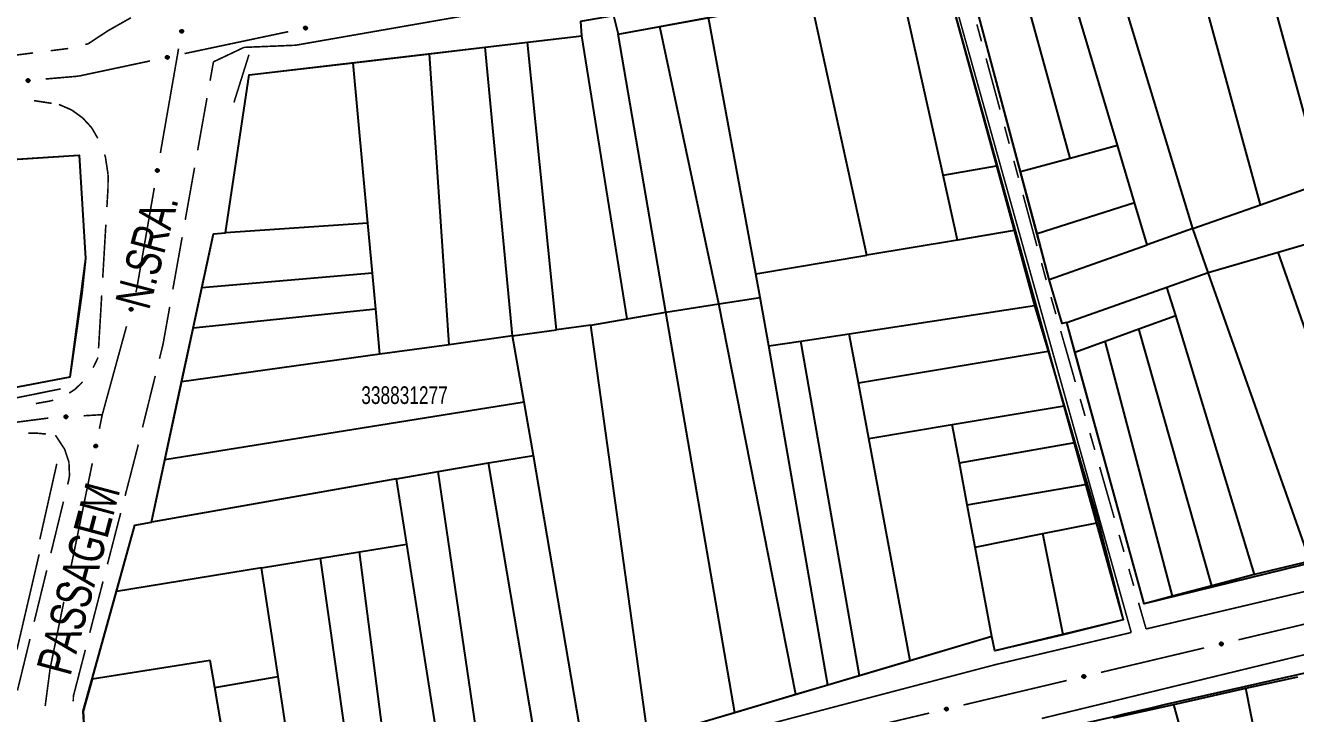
# Model space of a CAD drawing. Extents: x 203614 to 206284, y 4847494 to 4848495.
# Drawn here: x 204399.7 to 204543.6, y 4847797.7 to 4847875.6 of the extents above; entities that cross this region are included whole.
import ezdxf

# ---------------------------------------------------------------- set-up
doc = ezdxf.new("R2010")
doc.units = 0
doc.header["$LTSCALE"] = 1.5
doc.header["$MEASUREMENT"] = 0
doc.linetypes.add('PHANTOMX2', pattern=[5, 2.5, -0.5, 0.5, -0.5, 0.5, -0.5])
for name, color, linetype in [('CD-MALHA-LOTES', 40, 'CONTINUOUS'), ('CD_TXT_QUADRA', 7, 'CONTINUOUS'), ('HD-VALAS-DRENOS', 170, 'CONTINUOUS'), ('RU-QUADRAS', 210, 'CONTINUOUS'), ('SV-EIXO-RUA-N-PAV', 6, 'CONTINUOUS'), ('SV-EIXO-RUA-PAV', 20, 'CONTINUOUS'), ('SV-RUA-NAO-PAV-S-GUIA-C-GUIA', 7, 'PHANTOMX2'), ('SV-RUA-PAVIM-S-GUIA-C-GUIA', 7, 'CONTINUOUS'), ('SV-TXT-RUA-N-PAV-S-GUIA-C-GUIA', 7, 'CONTINUOUS')]:
    doc.layers.add(name, color=color, linetype=linetype)
doc.styles.add('ARIAL', font='ARIAL.TTF')

msp = doc.modelspace()

# ---------------------------------------------------------------- linework, layer by layer
at = {"layer": 'CD-MALHA-LOTES', "flags": 128}
for points in [[(204546.69, 4847857.86), (204538.81, 4847886.54)], [(204539.58, 4847855.34), (204531.42, 4847885.15)], [(204523.39, 4847862.08), (204517.04, 4847883.34)], [(204531.92, 4847852.64), (204522.58, 4847883.48)], [(204512.41, 4847859.1), (204506.41, 4847881.57)], [(204518.03, 4847860.62), (204511.92, 4847882.85)], [(204503.64, 4847858.68), (204498.8, 4847880.5)], [(204503.76, 4847881.41), (204509.69, 4847859.74)], [(204495, 4847849.62), (204488.66, 4847878.65)], [(204462.72, 4847874.46), (204462.61, 4847876.13)], [(204466.32, 4847876.75), (204466.85, 4847874.66)], [(204471.55, 4847875.52), (204477.09, 4847876.53)], [(204482.42, 4847847.52), (204477.09, 4847876.53)], [(204456.59, 4847873.74), (204462.72, 4847874.46)], [(204467.86, 4847842.43), (204462.72, 4847874.46)], [(204466.85, 4847874.66), (204471.55, 4847875.52)], [(204472.24, 4847843.2), (204466.85, 4847874.66)], [(204478.26, 4847844.13), (204471.55, 4847875.52)], [(204445.48, 4847872.44), (204451.77, 4847873.17)], [(204451.77, 4847873.17), (204456.59, 4847873.74)], [(204454.89, 4847840.49), (204451.77, 4847873.17)], [(204459.88, 4847841.18), (204456.59, 4847873.74)], [(204436.85, 4847871.42), (204445.48, 4847872.44)], [(204447.73, 4847839.5), (204445.48, 4847872.44)], [(204425.07, 4847870.04), (204436.85, 4847871.42)], [(204438.52, 4847853.26), (204436.85, 4847871.42)], [(204422.39, 4847852.15), (204425.07, 4847870.04)], [(204518.03, 4847860.62), (204523.39, 4847862.08)], [(204525.32, 4847855.58), (204523.39, 4847862.08)], [(204389.6, 4847859.91), (204405.8, 4847860.94)], [(204405.8, 4847860.94), (204406.53, 4847849.25), (204406.11, 4847845.35), (204404.76, 4847835.83), (204396.21, 4847834.21), (204391.16, 4847832.66)], [(204512.41, 4847859.1), (204518.03, 4847860.62)], [(204503.64, 4847858.68), (204509.69, 4847859.74)], [(204505.27, 4847851.34), (204503.64, 4847858.68)], [(204509.69, 4847859.74), (204511.69, 4847852.41)], [(204514.28, 4847852.09), (204512.41, 4847859.1)], [(204539.58, 4847855.34), (204546.69, 4847857.86)], [(204514.28, 4847852.09), (204525.32, 4847855.58)], [(204526.75, 4847850.81), (204525.32, 4847855.58)], [(204531.92, 4847852.64), (204539.58, 4847855.34)], [(204438.52, 4847853.26), (204422.39, 4847852.15)], [(204439.03, 4847847.6), (204438.52, 4847853.26)], [(204419.69, 4847845.92), (204421.02, 4847852.05)], [(204421.02, 4847852.05), (204422.39, 4847852.15)], [(204511.69, 4847852.41), (204505.27, 4847851.34)], [(204511.69, 4847852.41), (204514.01, 4847843.93)], [(204515.67, 4847846.89), (204514.28, 4847852.09)], [(204531.92, 4847852.64), (204526.75, 4847850.81)], [(204533.67, 4847847.68), (204531.92, 4847852.64)], [(204541.57, 4847849.97), (204548.58, 4847852.01)], [(204505.27, 4847851.34), (204495, 4847849.62)], [(204515.67, 4847846.89), (204526.75, 4847850.81)], [(204533.67, 4847847.68), (204541.57, 4847849.97)], [(204553.18, 4847816.93), (204541.57, 4847849.97)], [(204482.42, 4847847.52), (204495, 4847849.62)], [(204439.03, 4847847.6), (204419.69, 4847845.92)], [(204439.4, 4847843.51), (204439.03, 4847847.6)], [(204482.91, 4847844.85), (204482.42, 4847847.52)], [(204528.98, 4847846.02), (204533.67, 4847847.68)], [(204545.2, 4847815), (204533.67, 4847847.68)], [(204418.71, 4847841.38), (204419.69, 4847845.92)], [(204517.14, 4847841.89), (204515.67, 4847846.89)], [(204517.64, 4847842.03), (204528.98, 4847846.02)], [(204529.98, 4847842.79), (204528.98, 4847846.02)], [(204478.26, 4847844.13), (204482.91, 4847844.85)], [(204483.92, 4847839.37), (204482.91, 4847844.85)], [(204439.4, 4847843.51), (204418.71, 4847841.38)], [(204439.86, 4847838.41), (204439.4, 4847843.51)], [(204467.86, 4847842.43), (204472.24, 4847843.2)], [(204472.24, 4847843.2), (204478.26, 4847844.13)], [(204480.05, 4847797.84), (204472.24, 4847843.2)], [(204486.96, 4847799.89), (204478.26, 4847844.13)], [(204493.02, 4847840.74), (204514.01, 4847843.93)], [(204514.01, 4847843.93), (204515.53, 4847838.75)], [(204525.81, 4847841.28), (204529.98, 4847842.79)], [(204538.89, 4847813.48), (204529.98, 4847842.79)], [(204417.39, 4847835.3), (204418.71, 4847841.38)], [(204463.76, 4847841.71), (204459.88, 4847841.18)], [(204463.76, 4847841.71), (204467.86, 4847842.43)], [(204470.23, 4847794.94), (204463.76, 4847841.71)], [(204517.64, 4847842.03), (204517.14, 4847841.89)], [(204518.55, 4847838.66), (204517.64, 4847842.03)], [(204454.89, 4847840.49), (204447.73, 4847839.5)], [(204454.89, 4847840.49), (204459.88, 4847841.18)], [(204456.2, 4847832.98), (204454.89, 4847840.49)], [(204483.92, 4847839.37), (204487.54, 4847839.91)], [(204487.54, 4847839.91), (204493.02, 4847840.74)], [(204494.18, 4847802.03), (204487.54, 4847839.91)], [(204494.06, 4847835.18), (204493.02, 4847840.74)], [(204518.55, 4847838.66), (204522, 4847839.9)], [(204522, 4847839.9), (204525.81, 4847841.28)], [(204529.63, 4847811.02), (204522, 4847839.9)], [(204534.07, 4847812.2), (204525.81, 4847841.28)], [(204439.86, 4847838.41), (204417.39, 4847835.3)], [(204447.73, 4847839.5), (204439.86, 4847838.41)], [(204490.59, 4847800.94), (204483.92, 4847839.37)], [(204494.06, 4847835.18), (204515.53, 4847838.75)], [(204515.53, 4847838.75), (204517.35, 4847832.59)], [(204526.41, 4847810.17), (204518.55, 4847838.66)], [(204415.5, 4847826.47), (204417.39, 4847835.3)], [(204495.23, 4847828.87), (204494.06, 4847835.18)], [(204456.2, 4847832.98), (204415.5, 4847826.47)], [(204457.28, 4847826.97), (204456.2, 4847832.98)], [(204504.68, 4847830.46), (204517.35, 4847832.59)], [(204517.35, 4847832.59), (204518.57, 4847828.44)], [(204495.23, 4847828.87), (204504.68, 4847830.46)], [(204505.49, 4847826.12), (204504.68, 4847830.46)], [(204499.92, 4847803.73), (204495.23, 4847828.87)], [(204505.49, 4847826.12), (204518.57, 4847828.44)], [(204518.57, 4847828.44), (204519.96, 4847823.72)], [(204452.16, 4847826.11), (204457.28, 4847826.97)], [(204463.06, 4847792.81), (204457.28, 4847826.97)], [(204413.99, 4847819.41), (204415.5, 4847826.47)], [(204446.47, 4847825.14), (204452.16, 4847826.11)], [(204458.04, 4847791.32), (204452.16, 4847826.11)], [(204506.38, 4847821.38), (204505.49, 4847826.12)], [(204441.75, 4847824.31), (204413.99, 4847819.41)], [(204441.75, 4847824.31), (204446.47, 4847825.14)], [(204442.92, 4847816.92), (204441.75, 4847824.31)], [(204451.7, 4847789.44), (204446.47, 4847825.14)], [(204506.38, 4847821.38), (204519.96, 4847823.72)], [(204519.96, 4847823.72), (204521.24, 4847819.37)], [(204507.28, 4847816.59), (204506.38, 4847821.38)], [(204410.03, 4847811.56), (204412.12, 4847819.08)], [(204412.12, 4847819.08), (204413.99, 4847819.41)], [(204514.93, 4847818.12), (204521.24, 4847819.37)], [(204521.24, 4847819.37), (204524.02, 4847808.35)], [(204437.54, 4847816.04), (204442.92, 4847816.92)], [(204447.43, 4847788.18), (204442.92, 4847816.92)], [(204507.28, 4847816.59), (204514.93, 4847818.12)], [(204517.25, 4847806.64), (204514.93, 4847818.12)], [(204433.13, 4847815.32), (204437.54, 4847816.04)], [(204441.65, 4847784.45), (204437.54, 4847816.04)], [(204509.17, 4847806.47), (204507.28, 4847816.59)], [(204426.47, 4847814.24), (204410.03, 4847811.56)], [(204426.47, 4847814.24), (204433.13, 4847815.32)], [(204428.35, 4847801.92), (204426.47, 4847814.24)], [(204437.68, 4847783.46), (204433.13, 4847815.32)], [(204545.2, 4847815), (204538.89, 4847813.48)], [(204538.89, 4847813.48), (204534.07, 4847812.2)], [(204407.27, 4847801.62), (204410.03, 4847811.56)], [(204534.07, 4847812.2), (204529.63, 4847811.02)], [(204529.63, 4847811.02), (204526.41, 4847810.17)], [(204524.02, 4847808.35), (204517.25, 4847806.64)], [(204509.17, 4847806.47), (204499.92, 4847803.73)], [(204509.51, 4847804.86), (204509.17, 4847806.47)], [(204517.25, 4847806.64), (204509.51, 4847804.86)], [(204420.63, 4847803.74), (204407.27, 4847801.62)], [(204421.16, 4847800.68), (204420.63, 4847803.74)], [(204499.92, 4847803.73), (204494.18, 4847802.03)], [(204407.27, 4847801.62), (204406.27, 4847798.03), (204406.36, 4847796.54)], [(204421.16, 4847800.68), (204428.35, 4847801.92)], [(204431.36, 4847781.89), (204428.35, 4847801.92)], [(204494.18, 4847802.03), (204490.59, 4847800.94)], [(204537.93, 4847800.6), (204543.8, 4847801.9)], [(204424.69, 4847780.09), (204421.16, 4847800.68)], [(204486.96, 4847799.89), (204480.05, 4847797.84)], [(204490.59, 4847800.94), (204486.96, 4847799.89)], [(204529.78, 4847798.78), (204537.93, 4847800.6)], [(204546.16, 4847758.98), (204537.93, 4847800.6)], [(204522.93, 4847797.26), (204529.78, 4847798.78)], [(204541, 4847757.96), (204529.78, 4847798.78)], [(204480.05, 4847797.84), (204470.23, 4847794.94)]]:
    msp.add_lwpolyline(points, dxfattribs=at)
at = {"layer": 'HD-VALAS-DRENOS', "const_width": 0.18, "flags": 128}
for points in [[(204425.04, 4847872.33), (204423.34, 4847866.92)], [(204383.94, 4847829.17), (204392.21, 4847832.17), (204403.73, 4847834.5)], [(204401.36, 4847817.47), (204403.28, 4847826.02)], [(204398.77, 4847805), (204401.28, 4847815.77)]]:
    msp.add_lwpolyline(points, dxfattribs=at)
at = {"layer": 'RU-QUADRAS', "color": 6, "linetype": 'Continuous'}
for points in [[(204506.41, 4847881.57), (204516.78, 4847883.95), (204517.04, 4847883.34), (204522.17, 4847884.66), (204522.58, 4847883.48), (204547.53, 4847888.19), (204548, 4847885.9), (204577.76, 4847892.29), (204580.05, 4847882.99), (204581.39, 4847883.23), (204584.31, 4847867.63), (204581.54, 4847867.15), (204584.88, 4847850.63), (204587.3, 4847851.03), (204593.53, 4847826.61), (204526.41, 4847810.17), (204517.64, 4847842.03), (204517.14, 4847841.89), (204515.67, 4847846.89)], [(204319.45, 4847853.24), (204354.49, 4847857.68), (204405.8, 4847860.94), (204406.53, 4847849.25), (204404.76, 4847835.83), (204396.21, 4847834.21), (204369.75, 4847825.75), (204369.76, 4847824.36), (204358.42, 4847820.46), (204358.53, 4847818.93), (204325.65, 4847805.35)]]:
    msp.add_lwpolyline(points, close=True, dxfattribs=at)
msp.add_lwpolyline([(204406.27, 4847798.03), (204412.12, 4847819.08), (204413.99, 4847819.41), (204421.02, 4847852.05), (204422.39, 4847852.15), (204425.07, 4847870.04), (204462.72, 4847874.46), (204462.61, 4847876.13), (204466.32, 4847876.75), (204466.85, 4847874.66), (204503.76, 4847881.41), (204524.02, 4847808.35), (204509.51, 4847804.86), (204509.17, 4847806.47), (204447.43, 4847788.18), (204447.48, 4847785.9, 0.0218051218), (204410.15, 4847775.7), (204407.28, 4847781.57)], format="xyb", close=True, dxfattribs=at)
msp.add_lwpolyline([(204548.13, 4847716.55), (204541.69, 4847715.53), (204542.03, 4847713.5), (204532.03, 4847712.65), (204531.74, 4847713.69), (204501.95, 4847713.5), (204501.67, 4847715.07), (204493.5, 4847714.46), (204493.64, 4847712.99), (204487.02, 4847712.68), (204486.84, 4847714.4, 0.0208535198), (204440.43, 4847712.99), (204434.7, 4847749.88), (204433.69, 4847749.7), (204428.64, 4847768.29), (204462.97, 4847778.28), (204462.5, 4847780.65), (204492.3, 4847789.22), (204500.08, 4847791.93, -0.0128913686), (204596.88, 4847813.15)], format="xyb", dxfattribs=at)
at = {"layer": 'SV-EIXO-RUA-N-PAV', "flags": 128}
for points in [[(204417.28629, 4847874.874147), (204417.261573, 4847874.91635), (204417.24896, 4847874.957676), (204417.248361, 4847874.995172), (204417.256471, 4847875.028443), (204417.268602, 4847875.061548), (204417.288196, 4847875.092226), (204417.317485, 4847875.121457), (204417.359647, 4847875.146549), (204417.40283, 4847875.156687), (204417.439559, 4847875.159242), (204417.47474, 4847875.152783), (204417.506702, 4847875.140459), (204417.537895, 4847875.119052), (204417.567229, 4847875.089081), (204417.591433, 4847875.046076), (204417.603521, 4847875.005476), (204417.603148, 4847874.969193), (204417.596431, 4847874.933866), (204417.583641, 4847874.900217), (204417.564234, 4847874.870214), (204417.534004, 4847874.840734), (204417.491241, 4847874.817407), (204417.450886, 4847874.804889), (204417.414607, 4847874.804752), (204417.379976, 4847874.812148), (204417.346625, 4847874.823911), (204417.314967, 4847874.842324), (204417.28629, 4847874.874147)], [(204431.283494, 4847875.428341), (204431.309591, 4847875.469705), (204431.340478, 4847875.499919), (204431.373493, 4847875.517704), (204431.406765, 4847875.525813), (204431.441738, 4847875.530275), (204431.477991, 4847875.526995), (204431.517422, 4847875.514441), (204431.559099, 4847875.488553), (204431.587971, 4847875.454878), (204431.607139, 4847875.423443), (204431.617593, 4847875.389236), (204431.621358, 4847875.355188), (204431.616705, 4847875.317644), (204431.603593, 4847875.277809), (204431.576548, 4847875.23653), (204431.546063, 4847875.207117), (204431.513678, 4847875.190753), (204431.479222, 4847875.180462), (204431.443462, 4847875.176334), (204431.407894, 4847875.17976), (204431.36781, 4847875.193034), (204431.327422, 4847875.220267), (204431.297739, 4847875.250337), (204431.280924, 4847875.282483), (204431.271556, 4847875.316634), (204431.266654, 4847875.351658), (204431.268435, 4847875.388238), (204431.283494, 4847875.428341)], [(204415.629823, 4847872.116808), (204415.655877, 4847872.158199), (204415.686732, 4847872.188445), (204415.719728, 4847872.206265), (204415.752992, 4847872.214409), (204415.787961, 4847872.218907), (204415.824217, 4847872.215665), (204415.863661, 4847872.203152), (204415.905366, 4847872.177308), (204415.934272, 4847872.143663), (204415.953473, 4847872.112248), (204415.963962, 4847872.078052), (204415.967764, 4847872.044008), (204415.96315, 4847872.006459), (204415.950079, 4847871.96661), (204415.923077, 4847871.925304), (204415.892624, 4847871.895858), (204415.860256, 4847871.87946), (204415.82581, 4847871.869133), (204415.790055, 4847871.864968), (204415.754483, 4847871.868356), (204415.714385, 4847871.881589), (204415.673969, 4847871.90878), (204415.644254, 4847871.938818), (204415.627406, 4847871.970948), (204415.618002, 4847872.005089), (204415.613064, 4847872.040107), (204415.614806, 4847872.076689), (204415.629823, 4847872.116808)], [(204399.886486, 4847869.50802), (204399.917446, 4847869.545881), (204399.951797, 4847869.572091), (204399.986739, 4847869.585704), (204400.020753, 4847869.589683), (204400.05601, 4847869.589834), (204400.09159, 4847869.582144), (204400.129188, 4847869.564861), (204400.167387, 4847869.534071), (204400.191923, 4847869.497117), (204400.207102, 4847869.463574), (204400.213293, 4847869.428345), (204400.212866, 4847869.394092), (204400.203656, 4847869.357398), (204400.18577, 4847869.319467), (204400.153879, 4847869.281806), (204400.120026, 4847869.256342), (204400.085882, 4847869.244062), (204400.050426, 4847869.238062), (204400.01443, 4847869.23834), (204399.979548, 4847869.24609), (204399.941389, 4847869.264167), (204399.904635, 4847869.296136), (204399.878852, 4847869.32961), (204399.866096, 4847869.363572), (204399.860975, 4847869.398612), (204399.860394, 4847869.433972), (204399.866635, 4847869.47006), (204399.886486, 4847869.50802)], [(204414.533036, 4847859.102187), (204414.504338, 4847859.141791), (204414.487773, 4847859.181697), (204414.483536, 4847859.218958), (204414.488377, 4847859.25286), (204414.497236, 4847859.286986), (204414.513759, 4847859.319421), (204414.540072, 4847859.351358), (204414.579598, 4847859.380425), (204414.621593, 4847859.394708), (204414.657901, 4847859.400816), (204414.693543, 4847859.397803), (204414.72655, 4847859.388641), (204414.759674, 4847859.370364), (204414.791779, 4847859.343383), (204414.820045, 4847859.30293), (204414.836017, 4847859.263696), (204414.839169, 4847859.227549), (204414.835913, 4847859.191736), (204414.826451, 4847859.157005), (204414.810048, 4847859.125259), (204414.782824, 4847859.092983), (204414.742527, 4847859.065614), (204414.703578, 4847859.049237), (204414.667484, 4847859.045578), (204414.632299, 4847859.049578), (204414.597963, 4847859.058047), (204414.564667, 4847859.073299), (204414.533036, 4847859.102187)], [(204411.558809, 4847843.40137), (204411.534008, 4847843.443523), (204411.521311, 4847843.484824), (204411.520637, 4847843.522318), (204411.52868, 4847843.555606), (204411.540744, 4847843.588735), (204411.560276, 4847843.619452), (204411.589507, 4847843.648742), (204411.631618, 4847843.673919), (204411.674781, 4847843.684144), (204411.711505, 4847843.686772), (204411.746699, 4847843.680384), (204411.778685, 4847843.668125), (204411.809921, 4847843.646781), (204411.839315, 4847843.616869), (204411.863606, 4847843.573912), (204411.875775, 4847843.533337), (204411.875476, 4847843.497053), (204411.868829, 4847843.461712), (204411.856107, 4847843.428038), (204411.83676, 4847843.397996), (204411.80659, 4847843.368455), (204411.763874, 4847843.345042), (204411.723544, 4847843.332443), (204411.687266, 4847843.332233), (204411.652619, 4847843.33956), (204411.619245, 4847843.351256), (204411.58755, 4847843.369605), (204411.558809, 4847843.40137)], [(204404.168522, 4847831.437852), (204404.200479, 4847831.474876), (204404.235515, 4847831.500162), (204404.270807, 4847831.512841), (204404.304915, 4847831.515913), (204404.340163, 4847831.515126), (204404.375526, 4847831.506492), (204404.412652, 4847831.488215), (204404.450017, 4847831.456419), (204404.473561, 4847831.418826), (204404.487843, 4847831.384891), (204404.493094, 4847831.349509), (204404.491756, 4847831.31528), (204404.481572, 4847831.278844), (204404.462683, 4847831.241402), (204404.429802, 4847831.204603), (204404.395283, 4847831.180049), (204404.360825, 4847831.168682), (204404.325221, 4847831.163628), (204404.289246, 4847831.164863), (204404.254582, 4847831.173538), (204404.216917, 4847831.192624), (204404.181027, 4847831.22556), (204404.156144, 4847831.259708), (204404.144296, 4847831.293998), (204404.14011, 4847831.329162), (204404.140469, 4847831.364525), (204404.147668, 4847831.400433), (204404.168522, 4847831.437852)], [(204407.562614, 4847827.907355), (204407.535127, 4847827.947809), (204407.519775, 4847827.988197), (204407.516667, 4847828.025569), (204407.522531, 4847828.059309), (204407.532418, 4847828.093151), (204407.549914, 4847828.125072), (204407.57718, 4847828.156199), (204407.617567, 4847828.184057), (204407.659975, 4847828.197064), (204407.696451, 4847828.202072), (204407.731985, 4847828.197983), (204407.7647, 4847828.187827), (204407.797257, 4847828.168557), (204407.828531, 4847828.140617), (204407.855561, 4847828.099329), (204407.87034, 4847828.059629), (204407.872397, 4847828.023403), (204407.86806, 4847827.987705), (204407.857552, 4847827.953276), (204407.840197, 4847827.922041), (204407.812009, 4847827.890603), (204407.770904, 4847827.864465), (204407.731477, 4847827.849273), (204407.695289, 4847827.846707), (204407.66024, 4847827.851768), (204407.626176, 4847827.861272), (204407.593357, 4847827.877524), (204407.562614, 4847827.907355)], [(204404.34079, 4847812.235092), (204404.313302, 4847812.275545), (204404.297951, 4847812.315934), (204404.294842, 4847812.353305), (204404.300707, 4847812.387045), (204404.310594, 4847812.420888), (204404.32809, 4847812.452809), (204404.355356, 4847812.483936), (204404.395743, 4847812.511794), (204404.438151, 4847812.524801), (204404.474626, 4847812.529809), (204404.510161, 4847812.525719), (204404.542876, 4847812.515564), (204404.575433, 4847812.496293), (204404.606707, 4847812.468353), (204404.633737, 4847812.427065), (204404.648515, 4847812.387366), (204404.650573, 4847812.351139), (204404.646236, 4847812.315442), (204404.635728, 4847812.281012), (204404.618373, 4847812.249777), (204404.590185, 4847812.218339), (204404.54908, 4847812.192201), (204404.509653, 4847812.177009), (204404.473465, 4847812.174443), (204404.438416, 4847812.179505), (204404.404352, 4847812.189008), (204404.371532, 4847812.20526), (204404.34079, 4847812.235092)]]:
    msp.add_lwpolyline(points, close=True, dxfattribs=at)
for points in [[(204417.24896, 4847874.957676), (204417.268602, 4847875.061548)], [(204417.254282, 4847874.939877), (204417.276991, 4847875.068091)], [(204417.261573, 4847874.91635), (204417.288196, 4847875.092226)], [(204417.273761, 4847874.897682), (204417.301276, 4847875.099601)], [(204417.28629, 4847874.874147), (204417.317485, 4847875.121457)], [(204417.302586, 4847874.858567), (204417.33944, 4847875.130105)], [(204417.314967, 4847874.842324), (204417.359647, 4847875.146549)], [(204417.332193, 4847874.837639), (204417.379592, 4847875.147317)], [(204417.346625, 4847874.823911), (204417.40283, 4847875.156687)], [(204417.363254, 4847874.821972), (204417.41815, 4847875.153645)], [(204417.379976, 4847874.812148), (204417.439559, 4847875.159242)], [(204417.3984, 4847874.810839), (204417.4592, 4847875.153621)], [(204417.414607, 4847874.804752), (204417.47474, 4847875.152783)], [(204417.434413, 4847874.80796), (204417.4904, 4847875.143578)], [(204417.450886, 4847874.804889), (204417.506702, 4847875.140459)], [(204417.472607, 4847874.812972), (204417.522049, 4847875.124918)], [(204417.491241, 4847874.817407), (204417.537895, 4847875.119052)], [(204417.512172, 4847874.833179), (204417.552244, 4847875.100996)], [(204417.534004, 4847874.840734), (204417.567229, 4847875.089081)], [(204417.548293, 4847874.861416), (204417.577711, 4847875.059977)], [(204417.564234, 4847874.870214), (204417.591433, 4847875.046076)], [(204417.574481, 4847874.889568), (204417.596239, 4847875.019462)], [(204417.583641, 4847874.900217), (204417.603521, 4847875.005476)], [(204431.266654, 4847875.351658), (204431.587971, 4847875.454878)], [(204431.268435, 4847875.388238), (204431.559099, 4847875.488553)], [(204431.271556, 4847875.316634), (204431.607139, 4847875.423443)], [(204431.272202, 4847875.370788), (204431.568959, 4847875.471198)], [(204431.272584, 4847875.336001), (204431.592319, 4847875.439876)], [(204431.277159, 4847875.406704), (204431.535202, 4847875.498927)], [(204431.278871, 4847875.299674), (204431.611186, 4847875.40342)], [(204431.280924, 4847875.282483), (204431.617593, 4847875.389236)], [(204431.283494, 4847875.428341), (204431.517422, 4847875.514441)], [(204431.292886, 4847875.266376), (204431.616626, 4847875.371097)], [(204431.297739, 4847875.250337), (204431.621358, 4847875.355188)], [(204431.298624, 4847875.450294), (204431.490558, 4847875.518776)], [(204431.309591, 4847875.469705), (204431.477991, 4847875.526995)], [(204431.314911, 4847875.234771), (204431.614621, 4847875.334411)], [(204431.327124, 4847875.487004), (204431.451408, 4847875.525838)], [(204431.327422, 4847875.220267), (204431.616705, 4847875.317644)], [(204431.340478, 4847875.499919), (204431.441738, 4847875.530275)], [(204431.351057, 4847875.208942), (204431.607276, 4847875.296596)], [(204431.36781, 4847875.193034), (204431.603593, 4847875.277809)], [(204431.392748, 4847875.189864), (204431.582576, 4847875.25511)], [(204431.407894, 4847875.17976), (204431.576548, 4847875.23653)], [(204431.429793, 4847875.179567), (204431.55513, 4847875.220018)], [(204431.443462, 4847875.176334), (204431.546063, 4847875.207117)], [(204415.613064, 4847872.040107), (204415.934272, 4847872.143663)], [(204415.614806, 4847872.076689), (204415.905366, 4847872.177308)], [(204415.618002, 4847872.005089), (204415.953473, 4847872.112248)], [(204415.618591, 4847872.059243), (204415.915244, 4847872.159963)], [(204415.61901, 4847872.024457), (204415.938636, 4847872.128666)], [(204415.623511, 4847872.095164), (204415.881457, 4847872.187657)], [(204415.625335, 4847871.988136), (204415.957541, 4847872.092229)], [(204415.627406, 4847871.970948), (204415.963962, 4847872.078052)], [(204415.629823, 4847872.116808), (204415.863661, 4847872.203152)], [(204415.639385, 4847871.954852), (204415.963015, 4847872.059912)], [(204415.644254, 4847871.938818), (204415.967764, 4847872.044008)], [(204415.644931, 4847872.138777), (204415.836793, 4847872.207459)], [(204415.655877, 4847872.158199), (204415.824217, 4847872.215665)], [(204415.661443, 4847871.923271), (204415.961049, 4847872.023224)], [(204415.673392, 4847872.175517), (204415.797635, 4847872.21448)], [(204415.673969, 4847871.90878), (204415.96315, 4847872.006459)], [(204415.686732, 4847872.188445), (204415.787961, 4847872.218907)], [(204415.697615, 4847871.897479), (204415.953743, 4847871.985401)], [(204415.714385, 4847871.881589), (204415.950079, 4847871.96661)], [(204415.739326, 4847871.878445), (204415.929086, 4847871.94389)], [(204415.754483, 4847871.868356), (204415.923077, 4847871.925304)], [(204415.776382, 4847871.868186), (204415.901676, 4847871.908769)], [(204415.790055, 4847871.864968), (204415.892624, 4847871.895858)], [(204399.860394, 4847869.433972), (204400.191923, 4847869.497117)], [(204399.860975, 4847869.398612), (204400.207102, 4847869.463574)], [(204399.864364, 4847869.417708), (204400.194403, 4847869.481696)], [(204399.866096, 4847869.363572), (204400.213293, 4847869.428345)], [(204399.866161, 4847869.380885), (204400.20867, 4847869.443205)], [(204399.866635, 4847869.47006), (204400.167387, 4847869.534071)], [(204399.868239, 4847869.45228), (204400.17505, 4847869.51564)], [(204399.875998, 4847869.346122), (204400.210116, 4847869.41046)], [(204399.877552, 4847869.48732), (204400.144937, 4847869.54729)], [(204399.878852, 4847869.32961), (204400.212866, 4847869.394092)], [(204399.886486, 4847869.50802), (204400.129188, 4847869.564861)], [(204399.893992, 4847869.312061), (204400.203639, 4847869.374295)], [(204399.904188, 4847869.527958), (204400.103057, 4847869.572449)], [(204399.904635, 4847869.296136), (204400.203656, 4847869.357398)], [(204399.917446, 4847869.545881), (204400.09159, 4847869.582144)], [(204399.926706, 4847869.282004), (204400.191723, 4847869.337662)], [(204399.936963, 4847869.560907), (204400.065064, 4847869.584248)], [(204399.941389, 4847869.264167), (204400.18577, 4847869.319467)], [(204399.951797, 4847869.572091), (204400.05601, 4847869.589834)], [(204399.965751, 4847869.257971), (204400.162135, 4847869.299509)], [(204399.979548, 4847869.24609), (204400.153879, 4847869.281806)], [(204400.001258, 4847869.24322), (204400.130602, 4847869.268037)], [(204400.01443, 4847869.23834), (204400.120026, 4847869.256342)], [(204414.487773, 4847859.181697), (204414.497236, 4847859.286986)], [(204414.494797, 4847859.164499), (204414.50495, 4847859.294313)], [(204414.504338, 4847859.141791), (204414.513759, 4847859.319421)], [(204414.518281, 4847859.124395), (204414.526061, 4847859.328031)], [(204414.533036, 4847859.102187), (204414.540072, 4847859.351358)], [(204414.550767, 4847859.088263), (204414.561083, 4847859.362096)], [(204414.564667, 4847859.073299), (204414.579598, 4847859.380425)], [(204414.582266, 4847859.070309), (204414.599375, 4847859.383126)], [(204414.597963, 4847859.058047), (204414.621593, 4847859.394708)], [(204414.614701, 4847859.057732), (204414.637137, 4847859.393167)], [(204414.632299, 4847859.049578), (204414.657901, 4847859.400816)], [(204414.650763, 4847859.050063), (204414.677994, 4847859.397129)], [(204414.667484, 4847859.045578), (204414.693543, 4847859.397803)], [(204414.686885, 4847859.050695), (204414.710022, 4847859.390163)], [(204414.703578, 4847859.049237), (204414.72655, 4847859.388641)], [(204414.724412, 4847859.059392), (204414.743334, 4847859.374663)], [(204414.742527, 4847859.065614), (204414.759674, 4847859.370364)], [(204414.761828, 4847859.083344), (204414.775708, 4847859.353786)], [(204414.782824, 4847859.092983), (204414.791779, 4847859.343383)], [(204414.795037, 4847859.114955), (204414.805038, 4847859.315434)], [(204414.810048, 4847859.125259), (204414.820045, 4847859.30293)], [(204414.818368, 4847859.145516), (204414.827412, 4847859.276909)], [(204414.826451, 4847859.157005), (204414.836017, 4847859.263696)], [(204411.521311, 4847843.484824), (204411.540744, 4847843.588735)], [(204411.526669, 4847843.467035), (204411.54912, 4847843.595295)], [(204411.534008, 4847843.443523), (204411.560276, 4847843.619452)], [(204411.546233, 4847843.42488), (204411.573341, 4847843.626854)], [(204411.558809, 4847843.40137), (204411.589507, 4847843.648742)], [(204411.575136, 4847843.385822), (204411.611444, 4847843.657434)], [(204411.58755, 4847843.369605), (204411.631618, 4847843.673919)], [(204411.604785, 4847843.364954), (204411.651562, 4847843.674728)], [(204411.619245, 4847843.351256), (204411.674781, 4847843.684144)], [(204411.635878, 4847843.34935), (204411.690107, 4847843.681133)], [(204411.652619, 4847843.33956), (204411.711505, 4847843.686772)], [(204411.671046, 4847843.338287), (204411.731156, 4847843.681191)], [(204411.687266, 4847843.332233), (204411.746699, 4847843.680384)], [(204411.707064, 4847843.335481), (204411.762377, 4847843.671211)], [(204411.723544, 4847843.332443), (204411.778685, 4847843.668125)], [(204411.745249, 4847843.34057), (204411.794064, 4847843.652614)], [(204411.763874, 4847843.345042), (204411.809921, 4847843.646781)], [(204411.784772, 4847843.360856), (204411.824306, 4847843.628753)], [(204411.80659, 4847843.368455), (204411.839315, 4847843.616869)], [(204411.820837, 4847843.389166), (204411.849856, 4847843.587786)], [(204411.83676, 4847843.397996), (204411.863606, 4847843.573912)], [(204411.846969, 4847843.417371), (204411.868465, 4847843.547307)], [(204411.856107, 4847843.428038), (204411.875775, 4847843.533337)], [(204404.14011, 4847831.329162), (204404.487843, 4847831.384891)], [(204404.140469, 4847831.364525), (204404.473561, 4847831.418826)], [(204404.144005, 4847831.348161), (204404.475631, 4847831.403344)], [(204404.144296, 4847831.293998), (204404.493094, 4847831.349509)], [(204404.144822, 4847831.311303), (204404.488868, 4847831.364488)], [(204404.147668, 4847831.400433), (204404.450017, 4847831.456419)], [(204404.148799, 4847831.382618), (204404.457187, 4847831.437791)], [(204404.15373, 4847831.27629), (204404.489442, 4847831.331716)], [(204404.156144, 4847831.259708), (204404.491756, 4847831.31528)], [(204404.159041, 4847831.417397), (204404.427927, 4847831.470231)], [(204404.168522, 4847831.437852), (204404.412652, 4847831.488215)], [(204404.170811, 4847831.241762), (204404.482005, 4847831.295735)], [(204404.181027, 4847831.22556), (204404.481572, 4847831.278844)], [(204404.186749, 4847831.457312), (204404.386731, 4847831.496496)], [(204404.200479, 4847831.474876), (204404.375526, 4847831.506492)], [(204404.202715, 4847831.210846), (204404.469119, 4847831.259432)], [(204404.216917, 4847831.192624), (204404.462683, 4847831.241402)], [(204404.220389, 4847831.489377), (204404.349066, 4847831.509301)], [(204404.235515, 4847831.500162), (204404.340163, 4847831.515126)], [(204404.241106, 4847831.185782), (204404.438526, 4847831.22208)], [(204404.254582, 4847831.173538), (204404.429802, 4847831.204603)], [(204404.276208, 4847831.170091), (204404.406167, 4847831.191458)], [(204404.289246, 4847831.164863), (204404.395283, 4847831.180049)], [(204407.519775, 4847827.988197), (204407.532418, 4847828.093151)], [(204407.526276, 4847827.970795), (204407.54035, 4847828.100242)], [(204407.535127, 4847827.947809), (204407.549914, 4847828.125072)], [(204407.548537, 4847827.929999), (204407.562471, 4847828.133307)], [(204407.562614, 4847827.907355), (204407.57718, 4847828.156199)], [(204407.579916, 4847827.892901), (204407.598507, 4847828.166297)], [(204407.593357, 4847827.877524), (204407.617567, 4847828.184057)], [(204407.610857, 4847827.874003), (204407.637417, 4847828.18616)], [(204407.626176, 4847827.861272), (204407.659975, 4847828.197064)], [(204407.642898, 4847827.860451), (204407.675465, 4847828.195055)], [(204407.66024, 4847827.851768), (204407.696451, 4847828.202072)], [(204407.678711, 4847827.851695), (204407.716423, 4847828.197779)], [(204407.695289, 4847827.846707), (204407.731985, 4847828.197983)], [(204407.714835, 4847827.851234), (204407.748226, 4847828.189848)], [(204407.731477, 4847827.849273), (204407.7647, 4847828.187827)], [(204407.752609, 4847827.858793), (204407.781054, 4847828.173348)], [(204407.770904, 4847827.864465), (204407.797257, 4847828.168557)], [(204407.790731, 4847827.881603), (204407.812782, 4847828.151502)], [(204407.812009, 4847827.890603), (204407.828531, 4847828.140617)], [(204407.824881, 4847827.912195), (204407.840939, 4847828.11228)], [(204407.840197, 4847827.922041), (204407.855561, 4847828.099329)], [(204407.849126, 4847827.942037), (204407.862138, 4847828.073096)], [(204407.857552, 4847827.953276), (204407.87034, 4847828.059629)], [(204404.404352, 4847812.189008), (204404.438151, 4847812.524801)], [(204404.421074, 4847812.188187), (204404.45364, 4847812.522791)], [(204404.438416, 4847812.179505), (204404.474626, 4847812.529809)], [(204404.456886, 4847812.179432), (204404.494599, 4847812.525515)], [(204404.473465, 4847812.174443), (204404.510161, 4847812.525719)], [(204404.493011, 4847812.178971), (204404.526402, 4847812.517584)], [(204404.509653, 4847812.177009), (204404.542876, 4847812.515564)], [(204404.297951, 4847812.315934), (204404.310594, 4847812.420888)], [(204404.304452, 4847812.298531), (204404.318525, 4847812.427978)], [(204404.313302, 4847812.275545), (204404.32809, 4847812.452809)], [(204404.326713, 4847812.257735), (204404.340646, 4847812.461043)], [(204404.34079, 4847812.235092), (204404.355356, 4847812.483936)], [(204404.358092, 4847812.220637), (204404.376683, 4847812.494034)], [(204404.371532, 4847812.20526), (204404.395743, 4847812.511794)], [(204404.389033, 4847812.201739), (204404.415592, 4847812.513896)], [(204404.530784, 4847812.186529), (204404.55923, 4847812.501085)], [(204404.54908, 4847812.192201), (204404.575433, 4847812.496293)], [(204404.568907, 4847812.209339), (204404.590958, 4847812.479238)], [(204404.590185, 4847812.218339), (204404.606707, 4847812.468353)], [(204404.603057, 4847812.239931), (204404.619115, 4847812.440017)], [(204404.618373, 4847812.249777), (204404.633737, 4847812.427065)], [(204404.627302, 4847812.269774), (204404.640313, 4847812.400832)], [(204404.635728, 4847812.281012), (204404.648515, 4847812.387366)]]:
    msp.add_lwpolyline(points, dxfattribs=at)
at = {"layer": 'SV-EIXO-RUA-N-PAV', "const_width": 0.18, "flags": 128}
for points in [[(204417.749739, 4847872.453919), (204429.490111, 4847874.936589)], [(204415.009458, 4847861.195153), (204417.069332, 4847873.017036)], [(204405.73, 4847869.9), (204413.836955, 4847871.623183)], [(204402.031716, 4847869.581996), (204405.020686, 4847869.839009)], [(204405.020686, 4847869.839009), (204405.73, 4847869.9)], [(204412.32, 4847845.76), (204414.322834, 4847857.254525)], [(204412.232091, 4847845.439549), (204412.32, 4847845.76)], [(204408.43, 4847831.58), (204411.173868, 4847841.582068)], [(204392.23, 4847829.89), (204402.324348, 4847831.192809)], [(204406.314961, 4847831.45472), (204408.311462, 4847831.57298)], [(204408.303464, 4847830.964476), (204408.43, 4847831.58)], [(204408.311462, 4847831.57298), (204408.43, 4847831.58)], [(204408.1021, 4847829.984959), (204408.303464, 4847830.964476)], [(204404.880275, 4847814.312696), (204407.296644, 4847826.066894)], [(204402.53, 4847802.88), (204404.074819, 4847810.39463)], [(204401.964758, 4847798.588842), (204402.487136, 4847802.554586)], [(204402.487136, 4847802.554586), (204402.53, 4847802.88)]]:
    msp.add_lwpolyline(points, dxfattribs=at)
at = {"layer": 'SV-EIXO-RUA-PAV', "const_width": 0.18, "flags": 128}
for points in [[(204537.099216, 4847806.094484), (204548.775981, 4847808.860917)], [(204521.530195, 4847802.405906), (204533.206961, 4847805.172339)], [(204505.961175, 4847798.717329), (204517.63794, 4847801.483762)], [(204490.392155, 4847795.028751), (204502.06892, 4847797.795184)]]:
    msp.add_lwpolyline(points, dxfattribs=at)
at = {"layer": 'SV-EIXO-RUA-PAV', "flags": 128}
for points in [[(204534.9879, 4847805.707403), (204535.012987, 4847805.749388), (204535.043133, 4847805.780341), (204535.075707, 4847805.798921), (204535.108773, 4847805.807834), (204535.143628, 4847805.813143), (204535.17995, 4847805.810741), (204535.219673, 4847805.799147), (204535.261966, 4847805.774277), (204535.291645, 4847805.741311), (204535.31157, 4847805.71035), (204535.322849, 4847805.676406), (204535.327438, 4847805.64246), (204535.323696, 4847805.604813), (204535.311553, 4847805.564672), (204535.285516, 4847805.522751), (204535.255754, 4847805.492607), (204535.223775, 4847805.475463), (204535.189578, 4847805.46434), (204535.153929, 4847805.459347), (204535.118288, 4847805.46191), (204535.077894, 4847805.474209), (204535.036858, 4847805.500456), (204535.006455, 4847805.529797), (204534.988866, 4847805.561527), (204534.978673, 4847805.59544), (204534.972924, 4847805.630335), (204534.973818, 4847805.666947), (204534.9879, 4847805.707403)], [(204519.41888, 4847802.018826), (204519.443967, 4847802.06081), (204519.474113, 4847802.091764), (204519.506687, 4847802.110344), (204519.539753, 4847802.119257), (204519.574608, 4847802.124565), (204519.61093, 4847802.122164), (204519.650653, 4847802.110569), (204519.692946, 4847802.085699), (204519.722625, 4847802.052733), (204519.742549, 4847802.021773), (204519.753828, 4847801.987828), (204519.758418, 4847801.953882), (204519.754676, 4847801.916235), (204519.742533, 4847801.876095), (204519.716496, 4847801.834173), (204519.686733, 4847801.80403), (204519.654754, 4847801.786886), (204519.620557, 4847801.775762), (204519.584908, 4847801.77077), (204519.549267, 4847801.773332), (204519.508874, 4847801.785631), (204519.467838, 4847801.811878), (204519.437435, 4847801.841219), (204519.419846, 4847801.872949), (204519.409653, 4847801.906863), (204519.403904, 4847801.941757), (204519.404797, 4847801.978369), (204519.41888, 4847802.018826)], [(204503.84986, 4847798.330248), (204503.874947, 4847798.372232), (204503.905093, 4847798.403186), (204503.937667, 4847798.421766), (204503.970733, 4847798.430679), (204504.005588, 4847798.435987), (204504.04191, 4847798.433586), (204504.081633, 4847798.421991), (204504.123925, 4847798.397121), (204504.153605, 4847798.364156), (204504.173529, 4847798.333195), (204504.184808, 4847798.299251), (204504.189397, 4847798.265304), (204504.185656, 4847798.227658), (204504.173512, 4847798.187517), (204504.147475, 4847798.145595), (204504.117713, 4847798.115452), (204504.085734, 4847798.098308), (204504.051537, 4847798.087185), (204504.015888, 4847798.082192), (204503.980247, 4847798.084754), (204503.939854, 4847798.097054), (204503.898817, 4847798.1233), (204503.868414, 4847798.152642), (204503.850826, 4847798.184371), (204503.840633, 4847798.218285), (204503.834883, 4847798.25318), (204503.835777, 4847798.289792), (204503.84986, 4847798.330248)]]:
    msp.add_lwpolyline(points, close=True, dxfattribs=at)
for points in [[(204534.972924, 4847805.630335), (204535.291645, 4847805.741311)], [(204534.973818, 4847805.666947), (204535.261966, 4847805.774277)], [(204534.978006, 4847805.649594), (204535.272244, 4847805.757166)], [(204534.978673, 4847805.59544), (204535.31157, 4847805.71035)], [(204534.979232, 4847805.614827), (204535.296356, 4847805.726419)], [(204534.982092, 4847805.685619), (204535.237824, 4847805.784069)], [(204534.986397, 4847805.578663), (204535.3161, 4847805.69043)], [(204534.9879, 4847805.707403), (204535.219673, 4847805.799147)], [(204534.988866, 4847805.561527), (204535.322849, 4847805.676406)], [(204535.001215, 4847805.545713), (204535.322322, 4847805.658249)], [(204535.002495, 4847805.729717), (204535.192713, 4847805.802829)], [(204535.006455, 4847805.529797), (204535.327438, 4847805.64246)], [(204535.012987, 4847805.749388), (204535.17995, 4847805.810741)], [(204535.023999, 4847805.514652), (204535.321207, 4847805.621525)], [(204535.030096, 4847805.767107), (204535.153403, 4847805.808941)], [(204535.036858, 4847805.500456), (204535.323696, 4847805.604813)], [(204535.043133, 4847805.780341), (204535.143628, 4847805.813143)], [(204535.06076, 4847805.489706), (204535.31478, 4847805.583543)], [(204535.077894, 4847805.474209), (204535.311553, 4847805.564672)], [(204535.102901, 4847805.471644), (204535.291093, 4847805.541471)], [(204535.118288, 4847805.46191), (204535.285516, 4847805.522751)], [(204535.140185, 4847805.462247), (204535.264505, 4847805.505724)], [(204535.153929, 4847805.459347), (204535.255754, 4847805.492607)], [(204519.403904, 4847801.941757), (204519.722625, 4847802.052733)], [(204519.404797, 4847801.978369), (204519.692946, 4847802.085699)], [(204519.408986, 4847801.961016), (204519.703223, 4847802.068588)], [(204519.409653, 4847801.906863), (204519.742549, 4847802.021773)], [(204519.410211, 4847801.926249), (204519.727335, 4847802.037841)], [(204519.413071, 4847801.997042), (204519.668804, 4847802.095491)], [(204519.417377, 4847801.890085), (204519.74708, 4847802.001853)], [(204519.41888, 4847802.018826), (204519.650653, 4847802.110569)], [(204519.419846, 4847801.872949), (204519.753828, 4847801.987828)], [(204519.432195, 4847801.857136), (204519.753302, 4847801.969672)], [(204519.433474, 4847802.04114), (204519.623692, 4847802.114252)], [(204519.437435, 4847801.841219), (204519.758418, 4847801.953882)], [(204519.443967, 4847802.06081), (204519.61093, 4847802.122164)], [(204519.454979, 4847801.826074), (204519.752187, 4847801.932948)], [(204519.461076, 4847802.078529), (204519.584382, 4847802.120364)], [(204519.467838, 4847801.811878), (204519.754676, 4847801.916235)], [(204519.474113, 4847802.091764), (204519.574608, 4847802.124565)], [(204519.49174, 4847801.801128), (204519.74576, 4847801.894965)], [(204519.508874, 4847801.785631), (204519.742533, 4847801.876095)], [(204519.533881, 4847801.783066), (204519.722072, 4847801.852894)], [(204519.549267, 4847801.773332), (204519.716496, 4847801.834173)], [(204519.571164, 4847801.77367), (204519.695484, 4847801.817146)], [(204519.584908, 4847801.77077), (204519.686733, 4847801.80403)], [(204503.834883, 4847798.25318), (204504.153605, 4847798.364156)], [(204503.835777, 4847798.289792), (204504.123925, 4847798.397121)], [(204503.839965, 4847798.272439), (204504.134203, 4847798.380011)], [(204503.840633, 4847798.218285), (204504.173529, 4847798.333195)], [(204503.841191, 4847798.237672), (204504.158315, 4847798.349264)], [(204503.844051, 4847798.308464), (204504.099783, 4847798.406913)], [(204503.848357, 4847798.201507), (204504.17806, 4847798.313275)], [(204503.84986, 4847798.330248), (204504.081633, 4847798.421991)], [(204503.850826, 4847798.184371), (204504.184808, 4847798.299251)], [(204503.863174, 4847798.168558), (204504.184282, 4847798.281094)], [(204503.864454, 4847798.352562), (204504.054672, 4847798.425674)], [(204503.868414, 4847798.152642), (204504.189397, 4847798.265304)], [(204503.874947, 4847798.372232), (204504.04191, 4847798.433586)], [(204503.885959, 4847798.137497), (204504.183166, 4847798.24437)], [(204503.892055, 4847798.389952), (204504.015362, 4847798.431786)], [(204503.898817, 4847798.1233), (204504.185656, 4847798.227658)], [(204503.905093, 4847798.403186), (204504.005588, 4847798.435987)], [(204503.922719, 4847798.112551), (204504.17674, 4847798.206388)], [(204503.939854, 4847798.097054), (204504.173512, 4847798.187517)], [(204503.96486, 4847798.094489), (204504.153052, 4847798.164316)], [(204503.980247, 4847798.084754), (204504.147475, 4847798.145595)], [(204504.002144, 4847798.085092), (204504.126464, 4847798.128569)], [(204504.015888, 4847798.082192), (204504.117713, 4847798.115452)]]:
    msp.add_lwpolyline(points, dxfattribs=at)
at = {"layer": 'SV-RUA-NAO-PAV-S-GUIA-C-GUIA', "const_width": 0.18, "flags": 128}
for points in [[(204524.95, 4847806.92), (204513.75, 4847846.86), (204502.97, 4847885.42), (204477.15, 4847881.26), (204449.51, 4847876.75), (204430.31, 4847873.4), (204424.48, 4847873.16)], [(204411.67, 4847876.51), (204409.928885, 4847875.525867)], [(204507.467791, 4847875.766857), (204507.990977, 4847873.836501)], [(204409.096651, 4847875.055463), (204407.38892, 4847873.932217)], [(204409.928885, 4847875.525867), (204409.096651, 4847875.055463)], [(204404.568027, 4847873.030174), (204402.583704, 4847872.780246)], [(204406.856339, 4847873.581917), (204406.510252, 4847873.473933)], [(204407.38892, 4847873.932217), (204406.856339, 4847873.581917)], [(204400.599382, 4847872.530318), (204398.615059, 4847872.28039)], [(204508.514162, 4847871.906144), (204510.083718, 4847866.115074)], [(204400.708536, 4847867.127949), (204402.685761, 4847866.826984)], [(204510.606904, 4847864.184717), (204511.130089, 4847862.25436)], [(204511.653274, 4847860.324004), (204512.17646, 4847858.393647)], [(204512.699645, 4847856.46329), (204514.269201, 4847850.67222)], [(204514.792387, 4847848.741863), (204515.315572, 4847846.811507)], [(204515.862136, 4847844.887668), (204516.413198, 4847842.965084)], [(204516.964261, 4847841.0425), (204518.617448, 4847835.274747)], [(204407.390385, 4847836.910156), (204407.444818, 4847836.990224)], [(204407.444818, 4847836.990224), (204407.833456, 4847837.805513)], [(204407.833456, 4847837.805513), (204407.95, 4847838.05)], [(204404.688619, 4847834.020899), (204405.367789, 4847834.463663)], [(204405.367789, 4847834.463663), (204406.213303, 4847835.299981)], [(204400.91117, 4847832.83732), (204401.895733, 4847833.012353)], [(204401.895733, 4847833.012353), (204402.67, 4847833.15)], [(204402.67, 4847833.15), (204402.872267, 4847833.21863)], [(204519.16851, 4847833.352162), (204519.719572, 4847831.429578)], [(204400.058374, 4847829.48945), (204401.058323, 4847829.47938)], [(204401.058323, 4847829.47938), (204401.06232, 4847829.47935)], [(204401.06232, 4847829.47935), (204402.054088, 4847829.387596)], [(204520.270634, 4847829.506994), (204520.821697, 4847827.58441)], [(204521.372759, 4847825.661825), (204523.025946, 4847819.894072)], [(204523.577008, 4847817.971488), (204524.128071, 4847816.048904)], [(204524.679133, 4847814.12632), (204525.230195, 4847812.203735)], [(204525.781258, 4847810.281151), (204526.607851, 4847807.397275)], [(204526.607851, 4847807.397275), (204526.63, 4847807.32)]]:
    msp.add_lwpolyline(points, dxfattribs=at)
at = {"layer": 'SV-RUA-PAVIM-S-GUIA-C-GUIA', "const_width": 0.18, "flags": 128}
for points in [[(204424.48, 4847873.16), (204421.769106, 4847871.875067)], [(204421.02, 4847871.52), (204420.638288, 4847869.382815)], [(204421.769106, 4847871.875067), (204421.02, 4847871.52)], [(204420.286643, 4847867.413971), (204419.231707, 4847861.50744)], [(204403.52, 4847866.7), (204404.437006, 4847866.301127)], [(204404.437006, 4847866.301127), (204404.963455, 4847866.072136)], [(204404.963455, 4847866.072136), (204406.119776, 4847865.237794)], [(204406.119776, 4847865.237794), (204406.196281, 4847865.182593)], [(204406.196281, 4847865.182593), (204406.8105, 4847864.517045)], [(204406.8105, 4847864.517045), (204407.215215, 4847864.078509)], [(204407.215215, 4847864.078509), (204407.920758, 4847862.865527)], [(204408.698485, 4847861.032805), (204408.776667, 4847860.80371)], [(204408.776667, 4847860.80371), (204409.039923, 4847859.065602)], [(204409.039923, 4847859.065602), (204409.085111, 4847858.767254)], [(204409.085111, 4847858.767254), (204409.083151, 4847858.069007)], [(204418.880062, 4847859.538596), (204417.825126, 4847853.632065)], [(204409.08, 4847857.25), (204408.951863, 4847855.072804)], [(204409.080895, 4847857.265352), (204409.08, 4847857.25)], [(204409.083151, 4847858.069007), (204409.080895, 4847857.265352)], [(204408.834358, 4847853.076259), (204408.481843, 4847847.086623)], [(204417.473481, 4847851.663221), (204416.418546, 4847845.75669)], [(204408.364338, 4847845.090078), (204408.011823, 4847839.100443)], [(204416.0669, 4847843.787846), (204415.36361, 4847839.850159)], [(204415.36361, 4847839.850159), (204415.31, 4847839.55)], [(204415.31, 4847839.55), (204414.904097, 4847837.904224)], [(204414.425182, 4847835.962411), (204412.988436, 4847830.13697)], [(204403.12, 4847829.26), (204403.669902, 4847828.424771)], [(204403.669902, 4847828.424771), (204404.18, 4847827.65)], [(204404.18, 4847827.65), (204404.511336, 4847826.630085)], [(204412.38, 4847827.67), (204411.014631, 4847822.384395)], [(204412.509521, 4847828.195156), (204412.38, 4847827.67)], [(204404.511336, 4847826.630085), (204404.656447, 4847826.183407)], [(204404.656447, 4847826.183407), (204404.67818, 4847825.653511)], [(204404.67818, 4847825.653511), (204404.718475, 4847824.67106)], [(204404.63, 4847824.18), (204404.5074, 4847823.676968)], [(204404.715509, 4847824.654602), (204404.63, 4847824.18)], [(204404.718475, 4847824.67106), (204404.715509, 4847824.654602)], [(204591.9, 4847822.71), (204536.17, 4847809.57)], [(204404.033819, 4847821.733847), (204402.613076, 4847815.904482)], [(204410.514414, 4847820.447959), (204409.013763, 4847814.638652)], [(204402.139495, 4847813.961361), (204400.718751, 4847808.131996)], [(204408.513546, 4847812.702217), (204407.012895, 4847806.89291)], [(204536.17, 4847809.57), (204526.63, 4847807.32)], [(204524.95, 4847806.92), (204509.6, 4847803.29)], [(204400.24517, 4847806.188875), (204398.824427, 4847800.359511)], [(204514.82, 4847797.19), (204552.62, 4847806.36)], [(204406.512678, 4847804.956474), (204405.262135, 4847800.115385)], [(204509.6, 4847803.29), (204477.25, 4847794.8)], [(204405.16, 4847799.72), (204405.144789, 4847799.128559)], [(204405.262135, 4847800.115385), (204405.16, 4847799.72)]]:
    msp.add_lwpolyline(points, dxfattribs=at)

# ---------------------------------------------------------------- texts
at = {"layer": 'CD_TXT_QUADRA', "style": 'ARIAL', "width": 0.7}
msp.add_text('338831277', height=2, dxfattribs=at).set_placement((204437.76, 4847832.79))
at = {"layer": 'SV-TXT-RUA-N-PAV-S-GUIA-C-GUIA', "style": 'ARIAL', "width": 0.7}
for s, p in [('N.SRA.', (204413.72, 4847843.32)), ('PASSAGEM', (204404.81, 4847801.89, 16.040001))]:
    msp.add_text(s, height=4, rotation=75, dxfattribs=at).set_placement(p)

doc.saveas('drawing.dxf')
